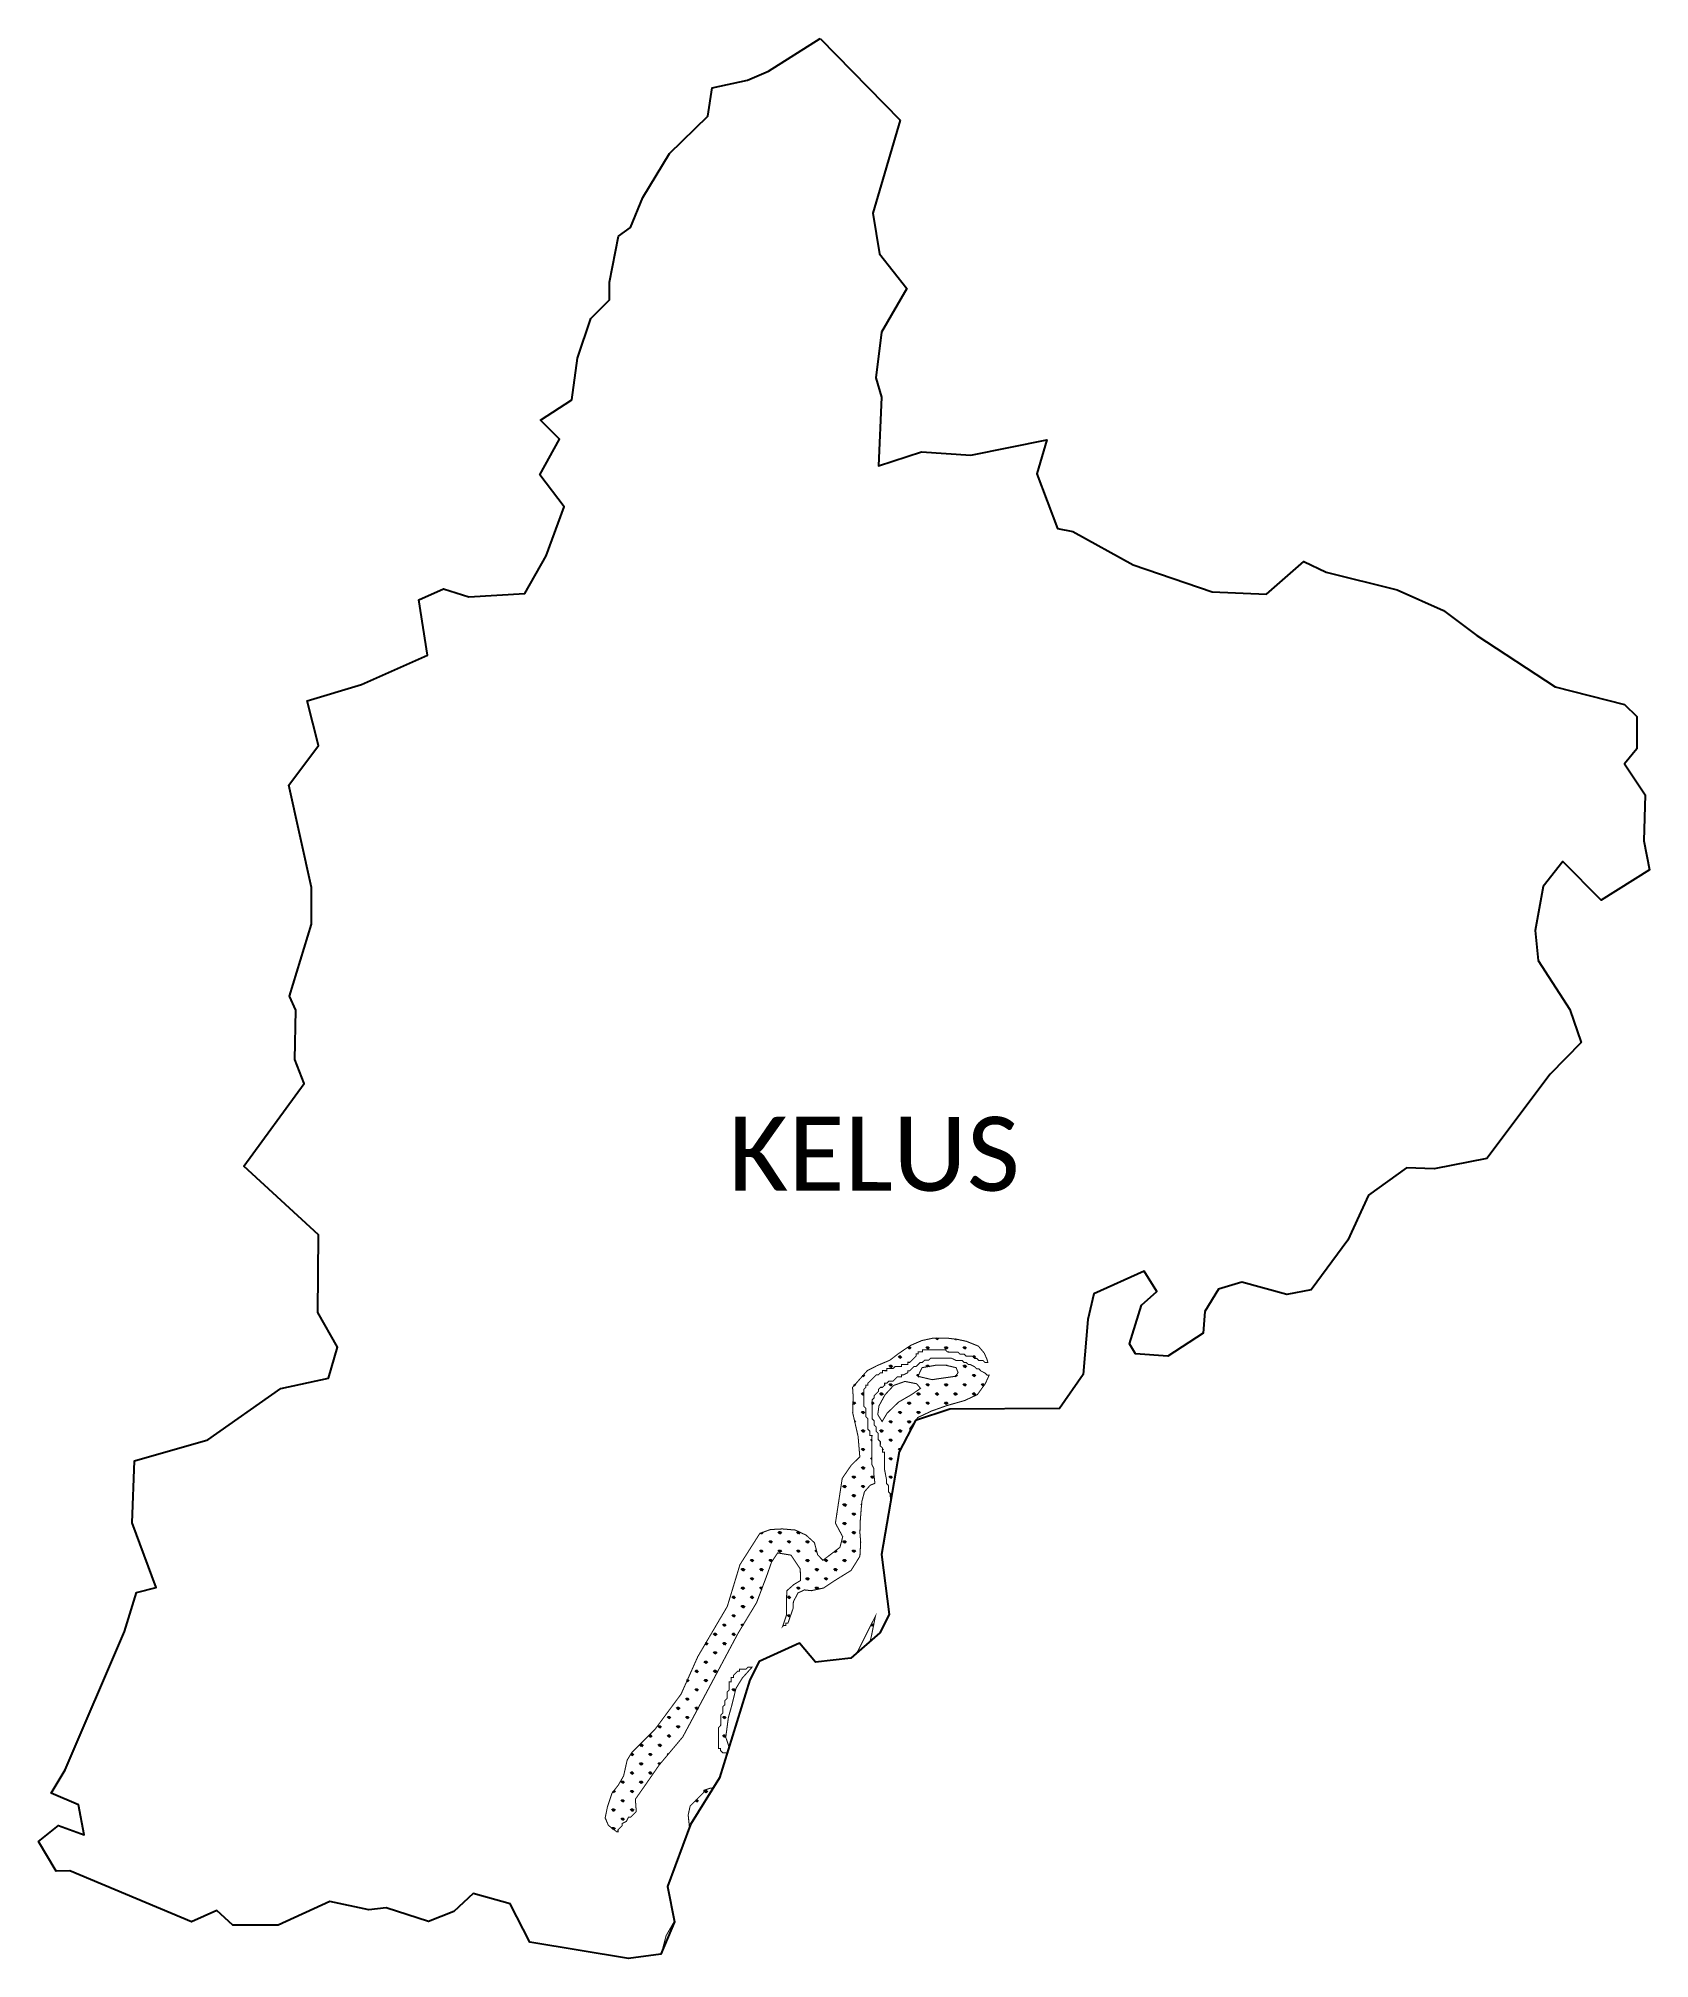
# Model space of a CAD drawing. Header units: metres. Extents: x 333687 to 350968, y 1759430 to 1791402.
# Drawn here: x 347837 to 350968, y 1759430 to 1763161 of the extents above; entities outside this region: 1.
import ezdxf

# ---------------------------------------------------------------- set-up
doc = ezdxf.new("R2010")
doc.units = ezdxf.units.M
doc.layers.add('MANGROOVES BUFFER ZONE', color=120, linetype='Continuous')
doc.layers.add('VILLAGE NAME', color=250, linetype='Continuous')

msp = doc.modelspace()

# ---------------------------------------------------------------- hatches: boundary and pattern name
at = {"layer": 'MANGROOVES BUFFER ZONE'}
h = msp.add_hatch(dxfattribs=at)
h.set_pattern_fill('GRASS', color=256)
h.paths.add_polyline_path([(333710, 1791396.5), (333707.2, 1791402), (333699.1, 1791402.1), (333691, 1791398.1), (333686.9, 1791390), (333686.9, 1791381.9), (333686.8, 1791369.8), (333694.9, 1791383.5)])
h = msp.add_hatch(dxfattribs=at)
h.set_pattern_fill('GRASS', color=256)
h.paths.add_polyline_path([(349416.3, 1760184.7), (349433.4, 1760212.2), (349434.9, 1760239.7), (349433.4, 1760257.5), (349434.2, 1760282.7), (349437.1, 1760318.4), (349442.3, 1760337.7), (349453.5, 1760350.3), (349462.6, 1760353.9), (349460.7, 1760369.8), (349460.7, 1760382), (349456.7, 1760390.1), (349456.7, 1760394.2), (349456.7, 1760398.3), (349456.7, 1760402.3), (349456.7, 1760406.4), (349456.8, 1760410.4), (349456.8, 1760414.5), (349456.8, 1760418.6), (349456.8, 1760422.6), (349456.8, 1760426.7), (349456.8, 1760430.7), (349456.8, 1760434.8), (349456.8, 1760438.9), (349456.8, 1760442.9), (349456.9, 1760447), (349452.8, 1760447), (349452.8, 1760451.1), (349452.8, 1760455.1), (349448.8, 1760459.2), (349448.8, 1760463.3), (349448.8, 1760467.3), (349448.8, 1760471.4), (349448.8, 1760475.5), (349448.8, 1760479.5), (349444.8, 1760483.6), (349444.8, 1760487.6), (349444.8, 1760491.7), (349444.8, 1760495.8), (349444.8, 1760499.8), (349440.8, 1760503.9), (349440.8, 1760508), (349440.8, 1760512), (349440.8, 1760516.1), (349440.8, 1760520.2), (349440.8, 1760524.2), (349440.8, 1760528.3), (349440.9, 1760532.3), (349440.9, 1760536.4), (349444.9, 1760540.5), (349445, 1760544.5), (349449, 1760544.5), (349449, 1760548.6), (349453.1, 1760552.6), (349457.2, 1760556.7), (349461.2, 1760560.7), (349465.3, 1760564.8), (349469.4, 1760564.8), (349473.5, 1760568.8), (349477.5, 1760568.8), (349477.5, 1760572.9), (349481.6, 1760572.8), (349485.6, 1760572.8), (349485.7, 1760576.9), (349489.7, 1760576.9), (349493.8, 1760576.9), (349497.8, 1760576.9), (349501.9, 1760580.9), (349506, 1760580.9), (349510, 1760580.9), (349514.1, 1760580.9), (349514.1, 1760584.9), (349518.2, 1760584.9), (349522.2, 1760584.9), (349526.3, 1760584.9), (349526.3, 1760589), (349530.4, 1760589), (349534.4, 1760593), (349538.5, 1760597.1), (349542.6, 1760601.1), (349542.6, 1760605.2), (349546.7, 1760605.2), (349546.7, 1760609.2), (349550.7, 1760609.2), (349554.8, 1760609.2), (349554.8, 1760613.3), (349558.9, 1760613.2), (349562.9, 1760613.2), (349567, 1760613.2), (349571, 1760613.2), (349575.1, 1760613.2), (349579.2, 1760613.2), (349583.2, 1760613.2), (349587.3, 1760613.2), (349591.4, 1760613.2), (349595.4, 1760613.1), (349599.5, 1760613.1), (349603.5, 1760609.1), (349607.6, 1760609), (349611.7, 1760609), (349615.7, 1760609), (349619.8, 1760609), (349623.8, 1760609), (349627.9, 1760604.9), (349631.9, 1760604.9), (349636, 1760604.9), (349640.1, 1760600.8), (349644.1, 1760600.8), (349648.2, 1760600.8), (349652.2, 1760600.8), (349656.3, 1760596.7), (349660.4, 1760596.7), (349664.4, 1760592.6), (349668.5, 1760592.6), (349672.5, 1760592.6), (349676.6, 1760588.5), (349680.6, 1760588.5), (349682.1, 1760588.5), (349680.7, 1760593.9), (349675.1, 1760606.8), (349663.6, 1760620.5), (349640.4, 1760629.8), (349622.7, 1760633.6), (349602.8, 1760636), (349575.3, 1760635.9), (349553.8, 1760631.3), (349532.2, 1760622), (349508.4, 1760606), (349491.6, 1760593.1), (349466.6, 1760582.5), (349447.9, 1760573), (349419.1, 1760540.4), (349420.3, 1760522.9), (349419.3, 1760491.3), (349429.9, 1760444.9), (349433.2, 1760405.2), (349416.5, 1760389), (349399, 1760363.5), (349385.8, 1760276.5), (349400, 1760250.1), (349394.6, 1760229.5), (349361.6, 1760204.4), (349351.4, 1760214.7), (349345, 1760238.6), (349328.8, 1760253.2), (349307.9, 1760263.1), (349282.7, 1760265.3), (349259.6, 1760264.1), (349239, 1760256.7), (349200.3, 1760195.9), (349175.7, 1760114.7), (349118.5, 1760017.4), (349085.9, 1759944.4), (349034.9, 1759875.5), (348990.1, 1759830.9), (348981.1, 1759816.1), (348974.2, 1759785.4), (348964, 1759767.7), (348951.7, 1759752), (348942.7, 1759724.9), (348938.4, 1759703.7), (348944.7, 1759689.3), (348961.2, 1759676.6), (348963.3, 1759676.6), (348963.3, 1759680.7), (348967.3, 1759684.7), (348971.4, 1759688.8), (348971.4, 1759692.9), (348979.6, 1759696.9), (348983.6, 1759705), (348987.7, 1759705), (348991.8, 1759709.1), (348995.8, 1759713.1), (348998.8, 1759716.1), (348997.1, 1759740.2), (349017.9, 1759769.9), (349043.1, 1759806.3), (349089.2, 1759861.2), (349124.1, 1759926.6), (349196.3, 1760062), (349232.7, 1760122.2), (349252, 1760173.4), (349261.7, 1760200.9), (349273.6, 1760218.7), (349299.6, 1760214.3), (349317.4, 1760187.5), (349318.2, 1760165.2), (349304.8, 1760157.1), (349291.4, 1760145.2), (349290.7, 1760125.9), (349290.7, 1760097.7), (349283.2, 1760075.8), (349285.2, 1760077.8), (349289.3, 1760077.8), (349289.3, 1760081.9), (349293.4, 1760081.9), (349303.4, 1760110.4), (349304.1, 1760123.8), (349313, 1760140.9), (349325.7, 1760146.8), (349339, 1760145.3), (349362.8, 1760150.5), (349382.9, 1760163.9)])
h = msp.add_hatch(dxfattribs=at)
h.set_pattern_fill('GRASS', color=256)
h.paths.add_polyline_path([(349551.2, 1760538.4), (349534.4, 1760526.7), (349508.7, 1760511.8), (349486.3, 1760490.3), (349476.5, 1760473.9), (349468.1, 1760487.5), (349470.4, 1760504.3), (349482.1, 1760525.8), (349498.9, 1760544), (349520.9, 1760551.9), (349543.8, 1760547.3)], flags=16)
h.paths.add_polyline_path([(349546.1, 1760561.8), (349554.1, 1760578.6), (349580.7, 1760583.3), (349600.3, 1760583.3), (349620.4, 1760578.6), (349624.2, 1760568.8), (349619, 1760561.8), (349596.1, 1760558.6), (349573.7, 1760555.3)], flags=16)
h.paths.add_polyline_path([(349509.8, 1760414.8), (349530.9, 1760456.2), (349530.1, 1760460.4), (349545.9, 1760481.8), (349572.7, 1760494.4), (349602.2, 1760504.9), (349637.1, 1760514.8), (349661.7, 1760526.3), (349677.2, 1760547.9), (349684.6, 1760564.1), (349680.6, 1760564.2), (349676.5, 1760568.2), (349668.4, 1760572.3), (349664.4, 1760576.4), (349660.3, 1760576.4), (349656.2, 1760580.5), (349648.1, 1760584.6), (349644.1, 1760584.6), (349640, 1760588.6), (349636, 1760588.7), (349631.9, 1760592.7), (349627.8, 1760592.7), (349619.7, 1760592.8), (349611.6, 1760596.8), (349607.6, 1760596.9), (349603.5, 1760596.9), (349599.4, 1760596.9), (349591.3, 1760596.9), (349587.2, 1760596.9), (349583.2, 1760596.9), (349579.1, 1760596.9), (349575.1, 1760596.9), (349571, 1760597), (349566.9, 1760592.9), (349558.8, 1760592.9), (349554.7, 1760588.9), (349550.7, 1760588.9), (349546.6, 1760584.8), (349542.5, 1760580.8), (349538.5, 1760580.8), (349534.4, 1760576.8), (349530.3, 1760572.7), (349526.3, 1760572.7), (349526.2, 1760568.7), (349518.1, 1760564.6), (349514.1, 1760564.6), (349514, 1760560.6), (349510, 1760560.6), (349505.9, 1760560.6), (349501.8, 1760556.5), (349497.8, 1760552.5), (349493.7, 1760552.5), (349489.7, 1760552.5), (349485.6, 1760548.5), (349481.5, 1760548.5), (349481.5, 1760544.4), (349477.4, 1760540.4), (349473.4, 1760540.4), (349469.3, 1760536.3), (349469.3, 1760532.3), (349465.2, 1760528.2), (349461.1, 1760524.2), (349461.1, 1760520.1), (349457.1, 1760516), (349457, 1760512), (349457, 1760503.9), (349457, 1760499.8), (349457, 1760491.7), (349457, 1760487.6), (349457, 1760483.6), (349457, 1760479.5), (349461, 1760475.4), (349461, 1760471.4), (349461, 1760467.3), (349465, 1760463.2), (349465, 1760459.2), (349465, 1760455.1), (349469.1, 1760451), (349469, 1760447), (349469, 1760442.9), (349469, 1760438.8), (349473.1, 1760434.8), (349473.1, 1760430.7), (349473, 1760426.6), (349477.1, 1760422.6), (349477.1, 1760418.5), (349477.1, 1760414.4), (349481.1, 1760414.4), (349481.1, 1760410.4), (349481.1, 1760406.3), (349481.1, 1760402.2), (349481.1, 1760394.1), (349481.1, 1760390.1), (349481.1, 1760386), (349481, 1760381.9), (349485, 1760361.6), (349485, 1760357.6), (349485, 1760353.5), (349489.1, 1760349.4), (349489.1, 1760345.4), (349489, 1760341.3), (349489, 1760337.2), (349493.1, 1760333.2), (349493.1, 1760329.1), (349493.1, 1760325), (349493.1, 1760321), (349493.5, 1760320.5)])
h = msp.add_hatch(dxfattribs=at)
h.set_pattern_fill('GRASS', color=256)
h.paths.add_polyline_path([(349426.8, 1760023.8), (349453.2, 1760046.8), (349455.7, 1760057.1), (349463.6, 1760095.9), (349429.7, 1760028.6)])
h = msp.add_hatch(dxfattribs=at)
h.set_pattern_fill('GRASS', color=256)
h.paths.add_polyline_path([(349175.4, 1759830.4), (349179, 1759842.2), (349172.7, 1759860.4), (349177.8, 1759898.9), (349183.8, 1759920.2), (349192.6, 1759955.5), (349204.7, 1759975.4), (349223.9, 1759996.8), (349220, 1759996.8), (349216, 1759996.8), (349211.9, 1759992.8), (349207.8, 1759992.8), (349203.8, 1759992.8), (349199.7, 1759992.8), (349199.7, 1759988.7), (349195.6, 1759988.7), (349191.6, 1759984.7), (349187.5, 1759980.6), (349187.5, 1759976.6), (349183.4, 1759976.6), (349183.4, 1759972.5), (349183.4, 1759968.5), (349179.3, 1759968.5), (349179.3, 1759964.4), (349179.3, 1759960.4), (349179.3, 1759952.2), (349175.2, 1759948.2), (349175.2, 1759944.1), (349175.2, 1759940.1), (349175.2, 1759936), (349171.1, 1759931.9), (349171.1, 1759927.9), (349171.1, 1759923.8), (349167, 1759919.8), (349167, 1759915.7), (349167, 1759911.6), (349167, 1759907.6), (349162.9, 1759903.5), (349162.9, 1759899.5), (349162.9, 1759895.4), (349162.9, 1759891.4), (349162.9, 1759887.3), (349162.8, 1759883.2), (349158.8, 1759879.2), (349158.8, 1759875.1), (349158.7, 1759871.1), (349158.7, 1759867), (349158.7, 1759862.9), (349158.7, 1759858.9), (349158.7, 1759854.8), (349158.7, 1759850.7), (349158.7, 1759846.7), (349158.7, 1759842.6), (349158.7, 1759838.6), (349162.7, 1759838.5), (349162.7, 1759834.5), (349166.8, 1759830.4), (349170.8, 1759830.4)])
h = msp.add_hatch(dxfattribs=at)
h.set_pattern_fill('GRASS', color=256)
h.paths.add_polyline_path([(349150.3, 1759765.5), (349146.2, 1759761.4), (349142.2, 1759761.4), (349130, 1759757.4), (349130, 1759753.3), (349125.9, 1759749.3), (349121.8, 1759745.2), (349117.8, 1759741.2), (349113.7, 1759737.1), (349109.6, 1759733.1), (349103.5, 1759727), (349099.7, 1759709.5), (349101.8, 1759688.9), (349102.5, 1759685.7), (349104.5, 1759691.1)])
h.paths.add_polyline_path([(349073, 1759502.1), (349072.8, 1759503.1), (349056.8, 1759475), (349049.8, 1759448.5), (349046.6, 1759439.3), (349046.7, 1759439.3)])

# ---------------------------------------------------------------- linework, layer by layer
at = {"color": 3}
for points in [[(349511.7, 1763002.2), (349458.6, 1762821.9), (349471.6, 1762742.6), (349524.4, 1762675.1), (349475.6, 1762590.8), (349464.6, 1762501.6), (349475.2, 1762464.4), (349469.6, 1762330.7), (349552.9, 1762357.7), (349648.9, 1762351.3), (349796.5, 1762381.4), (349777.1, 1762315.3), (349817.5, 1762209.2), (349847.4, 1762203.5), (349964.4, 1762138.4), (350117.9, 1762085.9), (350223.7, 1762081.8), (350296.3, 1762144.9), (350339.7, 1762123.9), (350477.2, 1762089.6), (350567.3, 1762049.8), (350632, 1762001.1), (350784.6, 1761901.6), (350919.2, 1761867.1), (350943.2, 1761844), (350942.9, 1761780.9), (350919.4, 1761751.8), (350959.5, 1761691.5), (350956.6, 1761602.4), (350967.9, 1761546.1), (350874, 1761487.1), (350799.4, 1761562), (350761.1, 1761513.7), (350745.3, 1761428), (350751.3, 1761370), (350812.7, 1761274.2), (350835.1, 1761210.4), (350774.4, 1761148.9), (350651.6, 1760985), (350549.2, 1760965), (350495.5, 1760967), (350422, 1760913.8), (350381.8, 1760826.2), (350310.6, 1760729.8), (350262.8, 1760720.8), (350175.8, 1760745), (350129.9, 1760731), (350103.4, 1760687.8), (350100.1, 1760645.7), (350031.6, 1760600.9), (349969.1, 1760605.2), (349957.5, 1760625.2), (349980.5, 1760700.3), (350010.1, 1760726.9), (349985.7, 1760766), (349888, 1760722.3), (349876.1, 1760672.5), (349867.2, 1760565.3), (349821.1, 1760499.1), (349607.9, 1760498.3), (349541.1, 1760476.1), (349509.8, 1760414.8), (349475.3, 1760215.4), (349490.2, 1760098.9), (349472.1, 1760063.4), (349415.9, 1760014.3), (349347.4, 1760006.5), (349315.8, 1760043.3), (349237.5, 1760007.9), (349219.2, 1759972.2), (349160.3, 1759781.7), (349104.5, 1759691.1), (349059.7, 1759570.5), (349073, 1759502.1), (349046.7, 1759439.3), (348983.8, 1759430.5), (348791.8, 1759462.7), (348753.6, 1759537.1), (348681.6, 1759557.2), (348644.1, 1759522.3), (348595.1, 1759502.7), (348513.1, 1759529.4), (348479.3, 1759524.9), (348403.5, 1759541.1), (348303.2, 1759495.3), (348215.1, 1759495.3), (348183.6, 1759523.6), (348134.4, 1759502.2), (347898, 1759601.1), (347871.7, 1759600.3), (347837, 1759657.9), (347876.3, 1759689.2), (347925.8, 1759670.7), (347914.9, 1759729), (347861.7, 1759752.1), (347888.7, 1759797), (348004.6, 1760066), (348027.4, 1760142), (348065.9, 1760151.8), (348019.5, 1760277.4), (348023.8, 1760397.6), (348166.2, 1760438.5), (348308.3, 1760537.9), (348400.5, 1760558.2), (348418.5, 1760618.3), (348380.3, 1760686.1), (348381.1, 1760836.6), (348236.2, 1760970.4), (348353.6, 1761130.7), (348335.1, 1761177.5), (348337.2, 1761273.5), (348324.8, 1761300.3), (348367.6, 1761440.2), (348367.8, 1761511.4), (348323.8, 1761710.6), (348381.2, 1761787.6), (348359.3, 1761874), (348465, 1761905.8), (348593.1, 1761963), (348576.6, 1762070.5), (348624.1, 1762091.9), (348673.6, 1762076.2), (348782.4, 1762083), (348823.7, 1762156.1), (348858.5, 1762250.9), (348811.3, 1762313.4), (348849.8, 1762382.5), (348812.5, 1762419.3), (348873.3, 1762459.2), (348884.4, 1762540.3), (348910.8, 1762617.4), (348946.7, 1762653.2), (348946.9, 1762687.6), (348964.2, 1762776.8), (348987.7, 1762793.6), (349011.7, 1762852.4), (349063.3, 1762937.5), (349137.6, 1763010), (349146.1, 1763065.3), (349214.9, 1763080.3), (349255.6, 1763097.8), (349356.4, 1763161.3)], [(349356.4, 1763161.3), (349511.7, 1763002.2)]]:
    msp.add_lwpolyline(points, dxfattribs=at)
at = {"layer": 'MANGROOVES BUFFER ZONE', "const_width": 2}
for points in [[(349416.3, 1760184.7), (349433.4, 1760212.2), (349434.9, 1760239.7), (349433.4, 1760257.5), (349434.2, 1760282.7), (349437.1, 1760318.4), (349442.3, 1760337.7), (349453.5, 1760350.3), (349462.6, 1760353.9), (349460.7, 1760369.8), (349460.7, 1760382), (349456.7, 1760390.1), (349456.7, 1760394.2), (349456.7, 1760398.3), (349456.7, 1760402.3), (349456.7, 1760406.4), (349456.8, 1760410.4), (349456.8, 1760414.5), (349456.8, 1760418.6), (349456.8, 1760422.6), (349456.8, 1760426.7), (349456.8, 1760430.7), (349456.8, 1760434.8), (349456.8, 1760438.9), (349456.8, 1760442.9), (349456.9, 1760447), (349452.8, 1760447), (349452.8, 1760451.1), (349452.8, 1760455.1), (349448.8, 1760459.2), (349448.8, 1760463.3), (349448.8, 1760467.3), (349448.8, 1760471.4), (349448.8, 1760475.5), (349448.8, 1760479.5), (349444.8, 1760483.6), (349444.8, 1760487.6), (349444.8, 1760491.7), (349444.8, 1760495.8), (349444.8, 1760499.8), (349440.8, 1760503.9), (349440.8, 1760508), (349440.8, 1760512), (349440.8, 1760516.1), (349440.8, 1760520.2), (349440.8, 1760524.2), (349440.8, 1760528.3), (349440.9, 1760532.3), (349440.9, 1760536.4), (349444.9, 1760540.5), (349445, 1760544.5), (349449, 1760544.5), (349449, 1760548.6), (349453.1, 1760552.6), (349457.2, 1760556.7), (349461.2, 1760560.7), (349465.3, 1760564.8), (349469.4, 1760564.8), (349473.5, 1760568.8), (349477.5, 1760568.8), (349477.5, 1760572.9), (349481.6, 1760572.8), (349485.6, 1760572.8), (349485.7, 1760576.9), (349489.7, 1760576.9), (349493.8, 1760576.9), (349497.8, 1760576.9), (349501.9, 1760580.9), (349506, 1760580.9), (349510, 1760580.9), (349514.1, 1760580.9), (349514.1, 1760584.9), (349518.2, 1760584.9), (349522.2, 1760584.9), (349526.3, 1760584.9), (349526.3, 1760589), (349530.4, 1760589), (349534.4, 1760593), (349538.5, 1760597.1), (349542.6, 1760601.1), (349542.6, 1760605.2), (349546.7, 1760605.2), (349546.7, 1760609.2), (349550.7, 1760609.2), (349554.8, 1760609.2), (349554.8, 1760613.3), (349558.9, 1760613.2), (349562.9, 1760613.2), (349567, 1760613.2), (349571, 1760613.2), (349575.1, 1760613.2), (349579.2, 1760613.2), (349583.2, 1760613.2), (349587.3, 1760613.2), (349591.4, 1760613.2), (349595.4, 1760613.1), (349599.5, 1760613.1), (349603.5, 1760609.1), (349607.6, 1760609), (349611.7, 1760609), (349615.7, 1760609), (349619.8, 1760609), (349623.8, 1760609), (349627.9, 1760604.9), (349631.9, 1760604.9), (349636, 1760604.9), (349640.1, 1760600.8), (349644.1, 1760600.8), (349648.2, 1760600.8), (349652.2, 1760600.8), (349656.3, 1760596.7), (349660.4, 1760596.7), (349664.4, 1760592.6), (349668.5, 1760592.6), (349672.5, 1760592.6), (349676.6, 1760588.5), (349680.6, 1760588.5), (349682.1, 1760588.5), (349680.7, 1760593.9), (349675.1, 1760606.8), (349663.6, 1760620.5), (349640.4, 1760629.8), (349622.7, 1760633.6), (349602.8, 1760636), (349575.3, 1760635.9), (349553.8, 1760631.3), (349532.2, 1760622), (349508.4, 1760606), (349491.6, 1760593.1), (349466.6, 1760582.5), (349447.9, 1760573), (349419.1, 1760540.4), (349420.3, 1760522.9), (349419.3, 1760491.3), (349429.9, 1760444.9), (349433.2, 1760405.2), (349416.5, 1760389), (349399, 1760363.5), (349385.8, 1760276.5), (349400, 1760250.1), (349394.6, 1760229.5), (349361.6, 1760204.4), (349351.4, 1760214.7), (349345, 1760238.6), (349328.8, 1760253.2), (349307.9, 1760263.1), (349282.7, 1760265.3), (349259.6, 1760264.1), (349239, 1760256.7), (349200.3, 1760195.9), (349175.7, 1760114.7), (349118.5, 1760017.4), (349085.9, 1759944.4), (349034.9, 1759875.5), (348990.1, 1759830.9), (348981.1, 1759816.1), (348974.2, 1759785.4), (348964, 1759767.7), (348951.7, 1759752), (348942.7, 1759724.9), (348938.4, 1759703.7), (348944.7, 1759689.3), (348961.2, 1759676.6), (348963.3, 1759676.6), (348963.3, 1759680.7), (348967.3, 1759684.7), (348971.4, 1759688.8), (348971.4, 1759692.9), (348979.6, 1759696.9), (348983.6, 1759705), (348987.7, 1759705), (348991.8, 1759709.1), (348995.8, 1759713.1), (348998.8, 1759716.1), (348997.1, 1759740.2), (349017.9, 1759769.9), (349043.1, 1759806.3), (349089.2, 1759861.2), (349124.1, 1759926.6), (349196.3, 1760062), (349232.7, 1760122.2), (349252, 1760173.4), (349261.7, 1760200.9), (349273.6, 1760218.7), (349299.6, 1760214.3), (349317.4, 1760187.5), (349318.2, 1760165.2), (349304.8, 1760157.1), (349291.4, 1760145.2), (349290.7, 1760125.9), (349290.7, 1760097.7), (349283.2, 1760075.8), (349285.2, 1760077.8), (349289.3, 1760077.8), (349289.3, 1760081.9), (349293.4, 1760081.9), (349303.4, 1760110.4), (349304.1, 1760123.8), (349313, 1760140.9), (349325.7, 1760146.8), (349339, 1760145.3), (349362.8, 1760150.5), (349382.9, 1760163.9), (349416.3, 1760184.7)], [(349546.1, 1760561.8), (349554.1, 1760578.6), (349580.7, 1760583.3), (349600.3, 1760583.3), (349620.4, 1760578.6), (349624.2, 1760568.8), (349619, 1760561.8), (349596.1, 1760558.6), (349573.7, 1760555.3), (349546.1, 1760561.8)], [(349551.2, 1760538.4), (349534.4, 1760526.7), (349508.7, 1760511.8), (349486.3, 1760490.3), (349476.5, 1760473.9), (349468.1, 1760487.5), (349470.4, 1760504.3), (349482.1, 1760525.8), (349498.9, 1760544), (349520.9, 1760551.9), (349543.8, 1760547.3), (349551.2, 1760538.4)]]:
    msp.add_lwpolyline(points, close=True, dxfattribs=at)
for points in [[(349530.9, 1760456.2), (349530.1, 1760460.4), (349545.9, 1760481.8), (349572.7, 1760494.4), (349602.2, 1760504.9), (349637.1, 1760514.8), (349661.7, 1760526.3), (349677.2, 1760547.9), (349684.6, 1760564.1), (349680.6, 1760564.2), (349676.5, 1760568.2), (349668.4, 1760572.3), (349664.4, 1760576.4), (349660.3, 1760576.4), (349656.2, 1760580.5), (349648.1, 1760584.6), (349644.1, 1760584.6), (349640, 1760588.6), (349636, 1760588.7), (349631.9, 1760592.7), (349627.8, 1760592.7), (349619.7, 1760592.8), (349611.6, 1760596.8), (349607.6, 1760596.9), (349603.5, 1760596.9), (349599.4, 1760596.9), (349591.3, 1760596.9), (349587.2, 1760596.9), (349583.2, 1760596.9), (349579.1, 1760596.9), (349575.1, 1760596.9), (349571, 1760597), (349566.9, 1760592.9), (349558.8, 1760592.9), (349554.7, 1760588.9), (349550.7, 1760588.9), (349546.6, 1760584.8), (349542.5, 1760580.8), (349538.5, 1760580.8), (349534.4, 1760576.8), (349530.3, 1760572.7), (349526.3, 1760572.7), (349526.2, 1760568.7), (349518.1, 1760564.6), (349514.1, 1760564.6), (349514, 1760560.6), (349510, 1760560.6), (349505.9, 1760560.6), (349501.8, 1760556.5), (349497.8, 1760552.5), (349493.7, 1760552.5), (349489.7, 1760552.5), (349485.6, 1760548.5), (349481.5, 1760548.5), (349481.5, 1760544.4), (349477.4, 1760540.4), (349473.4, 1760540.4), (349469.3, 1760536.3), (349469.3, 1760532.3), (349465.2, 1760528.2), (349461.1, 1760524.2), (349461.1, 1760520.1), (349457.1, 1760516), (349457, 1760512), (349457, 1760503.9), (349457, 1760499.8), (349457, 1760491.7), (349457, 1760487.6), (349457, 1760483.6), (349457, 1760479.5), (349461, 1760475.4), (349461, 1760471.4), (349461, 1760467.3), (349465, 1760463.2), (349465, 1760459.2), (349465, 1760455.1), (349469.1, 1760451), (349469, 1760447), (349469, 1760442.9), (349469, 1760438.8), (349473.1, 1760434.8), (349473.1, 1760430.7), (349473, 1760426.6), (349477.1, 1760422.6), (349477.1, 1760418.5), (349477.1, 1760414.4), (349481.1, 1760414.4), (349481.1, 1760410.4), (349481.1, 1760406.3), (349481.1, 1760402.2), (349481.1, 1760394.1), (349481.1, 1760390.1), (349481.1, 1760386), (349481, 1760381.9), (349485, 1760361.6), (349485, 1760357.6), (349485, 1760353.5), (349489.1, 1760349.4), (349489.1, 1760345.4), (349489, 1760341.3), (349489, 1760337.2), (349493.1, 1760333.2), (349493.1, 1760329.1), (349493.1, 1760325), (349493.1, 1760321), (349493.5, 1760320.5)], [(349453.2, 1760046.8), (349455.7, 1760057.1), (349463.6, 1760095.9), (349429.7, 1760028.6), (349426.8, 1760023.8)], [(349179, 1759842.2), (349172.7, 1759860.4), (349177.8, 1759898.9), (349183.8, 1759920.2), (349192.6, 1759955.5), (349204.7, 1759975.4), (349223.9, 1759996.8), (349220, 1759996.8), (349216, 1759996.8), (349211.9, 1759992.8), (349207.8, 1759992.8), (349203.8, 1759992.8), (349199.7, 1759992.8), (349199.7, 1759988.7), (349195.6, 1759988.7), (349191.6, 1759984.7), (349187.5, 1759980.6), (349187.5, 1759976.6), (349183.4, 1759976.6), (349183.4, 1759972.5), (349183.4, 1759968.5), (349179.3, 1759968.5), (349179.3, 1759964.4), (349179.3, 1759960.4), (349179.3, 1759952.2), (349175.2, 1759948.2), (349175.2, 1759944.1), (349175.2, 1759940.1), (349175.2, 1759936), (349171.1, 1759931.9), (349171.1, 1759927.9), (349171.1, 1759923.8), (349167, 1759919.8), (349167, 1759915.7), (349167, 1759911.6), (349167, 1759907.6), (349162.9, 1759903.5), (349162.9, 1759899.5), (349162.9, 1759895.4), (349162.9, 1759891.4), (349162.9, 1759887.3), (349162.8, 1759883.2), (349158.8, 1759879.2), (349158.8, 1759875.1), (349158.7, 1759871.1), (349158.7, 1759867), (349158.7, 1759862.9), (349158.7, 1759858.9), (349158.7, 1759854.8), (349158.7, 1759850.7), (349158.7, 1759846.7), (349158.7, 1759842.6), (349158.7, 1759838.6), (349162.7, 1759838.5), (349162.7, 1759834.5), (349166.8, 1759830.4), (349170.8, 1759830.4), (349174.9, 1759830.4), (349175.4, 1759830.4)], [(349150.3, 1759765.5), (349146.2, 1759761.4), (349142.2, 1759761.4), (349130, 1759757.4), (349130, 1759753.3), (349125.9, 1759749.3), (349121.8, 1759745.2), (349117.8, 1759741.2), (349113.7, 1759737.1), (349109.6, 1759733.1), (349103.5, 1759727), (349099.7, 1759709.5), (349101.8, 1759688.9), (349102.5, 1759685.7)], [(349072.8, 1759503.1), (349056.8, 1759475), (349049.8, 1759448.5), (349046.6, 1759439.3)]]:
    msp.add_lwpolyline(points, dxfattribs=at)

# ---------------------------------------------------------------- texts
at = {"layer": 'VILLAGE NAME', "insert": (349177.7, 1761066.1), "char_height": 143.7, "attachment_point": 1, "rotation": 359.9793}
msp.add_mtext_dynamic_manual_height_columns('{\\fCalibri|b0|i0|c0|p34;KELUS}', width=1418, gutter_width=718.5, heights=[0], dxfattribs=at)

doc.saveas('drawing.dxf')
